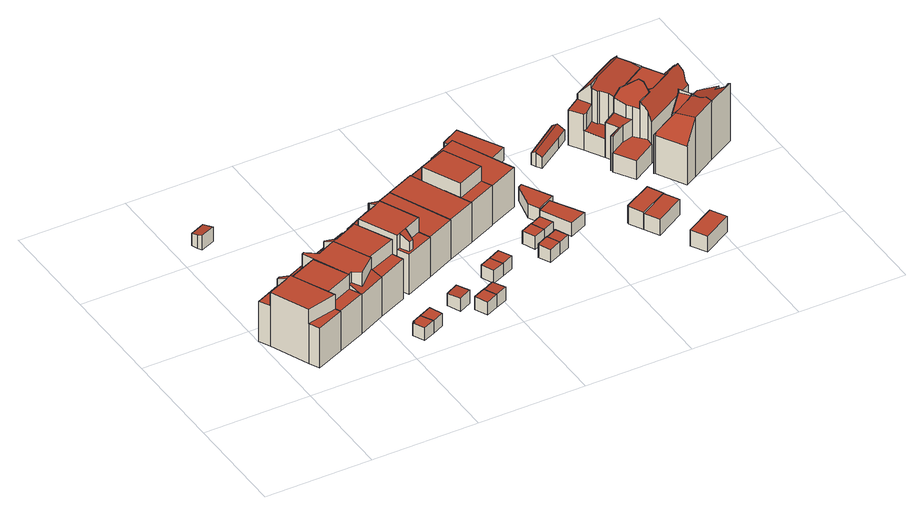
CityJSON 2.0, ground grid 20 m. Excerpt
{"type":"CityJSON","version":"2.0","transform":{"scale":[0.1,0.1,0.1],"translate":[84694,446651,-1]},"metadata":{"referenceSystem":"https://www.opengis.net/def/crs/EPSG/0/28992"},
"CityObjects":{
"building1":{"type":"Building","attributes":{"yearOfConstruction":2000},"geometry":[{"type":"MultiSurface","lod":"2","boundaries":[[[0,1,2,3,4,5,6,7,8]],[[1,0,9,10]],[[11,12,13,14]],[[4,3,15,16]],[[17,15,18,19]],[[7,6,20,21]],[[12,8,7,21,13]],[[15,3,2,11,14,18]],[[6,5,22,23,20]],[[5,4,16,22]],[[22,17,19,23]],[[2,1,10,11]],[[0,8,12,9]],[[19,18,14,13,21]],[[22,16,15,17]],[[19,21,20,23]],[[12,11,10,9]]],"semantics":{"surfaces":[{"type":"GroundSurface"},{"type":"WallSurface"},{"type":"RoofSurface"}],"values":[0,1,1,1,1,1,1,1,1,1,1,1,1,2,2,2,2]}}]},
"building2":{"type":"Building","attributes":{"yearOfConstruction":2000},"geometry":[{"type":"MultiSurface","lod":"2","boundaries":[[[24,0,25,26,6,27,28,29]],[[0,24,30,31]],[[25,0,31,32]],[[33,26,25,32,34,35]],[[27,6,36,37]],[[6,26,33,36]],[[28,27,37,38]],[[39,29,28,38,40,41]],[[24,29,39,30]],[[32,39,41,34]],[[38,33,35,40]],[[32,31,30,39]],[[38,37,36,33]],[[35,34,41,40]]],"semantics":{"surfaces":[{"type":"GroundSurface"},{"type":"WallSurface"},{"type":"RoofSurface"}],"values":[0,1,1,1,1,1,1,1,1,1,1,2,2,2]}}]},
"building3":{"type":"Building","attributes":{"yearOfConstruction":1981},"geometry":[{"type":"MultiSurface","lod":"2","boundaries":[[[42,43,44,45,46]],[[43,42,47,48]],[[44,43,48,49]],[[46,45,50,51]],[[45,44,49,50]],[[42,46,51,47]],[[51,50,49,48,47]]],"semantics":{"surfaces":[{"type":"GroundSurface"},{"type":"WallSurface"},{"type":"RoofSurface"}],"values":[0,1,1,1,1,1,2]}}]},
"building4":{"type":"Building","attributes":{"yearOfConstruction":2000},"geometry":[{"type":"MultiSurface","lod":"2","boundaries":[[[52,53,24,54,55,27,56,57]],[[24,53,58,59]],[[60,61,62,63]],[[61,64,65,62]],[[56,27,37,66]],[[67,55,54,60,63,68]],[[27,55,67,37]],[[54,24,59,60]],[[64,69,70,65]],[[57,56,66,71]],[[69,52,57,71,72,70]],[[71,73,74,72]],[[53,52,69,58]],[[75,67,68,76]],[[73,75,76,74]],[[76,68,63,62,65,70,72,74]],[[69,64,61,60,59,58]],[[73,71,66,37,67,75]]],"semantics":{"surfaces":[{"type":"GroundSurface"},{"type":"WallSurface"},{"type":"RoofSurface"}],"values":[0,1,1,1,1,1,1,1,1,1,1,1,1,1,1,2,2,2]}}]},
"building5":{"type":"Building","attributes":{"yearOfConstruction":2000},"geometry":[{"type":"MultiSurface","lod":"2","boundaries":[[[77,78,79,80,81,82]],[[80,79,83,84]],[[79,78,85,83]],[[78,77,86,85]],[[82,81,87,88]],[[81,80,84,87]],[[77,82,88,86]],[[88,87,84,83,85,86]]],"semantics":{"surfaces":[{"type":"GroundSurface"},{"type":"WallSurface"},{"type":"RoofSurface"}],"values":[0,1,1,1,1,1,1,2]}}]},
"building6":{"type":"Building","attributes":{"yearOfConstruction":2000},"geometry":[{"type":"MultiSurface","lod":"2","boundaries":[[[53,89,90,91,56,92,93,94,95]],[[93,92,96,97]],[[98,99,100,101]],[[53,95,102,58]],[[95,94,103,102]],[[104,103,105,106]],[[92,56,66,96]],[[90,89,104,106,107]],[[108,91,90,107,109]],[[99,108,109,100]],[[103,94,93,97,110,105]],[[89,53,58,104]],[[97,98,101,110]],[[56,91,108,66]],[[109,107,101,100]],[[58,102,103,104]],[[101,107,106,105,110]],[[108,99,98,97,96,66]]],"semantics":{"surfaces":[{"type":"GroundSurface"},{"type":"WallSurface"},{"type":"RoofSurface"}],"values":[0,1,1,1,1,1,1,1,1,1,1,1,1,1,2,2,2,2]}}]},
"building7":{"type":"Building","attributes":{"yearOfConstruction":2000},"geometry":[{"type":"MultiSurface","lod":"2","boundaries":[[[111,112,80,79]],[[112,111,113,114]],[[80,112,114,115]],[[79,80,115,83]],[[111,79,83,113]],[[83,115,114,113]]],"semantics":{"surfaces":[{"type":"GroundSurface"},{"type":"WallSurface"},{"type":"RoofSurface"}],"values":[0,1,1,1,1,2]}}]},
"building8":{"type":"Building","attributes":{"yearOfConstruction":2000},"geometry":[{"type":"MultiSurface","lod":"2","boundaries":[[[116,117,118,119,120,121,122,123,124]],[[121,120,125,126]],[[122,121,126,127]],[[124,123,128,129]],[[130,128,131,132]],[[117,116,133,134,135]],[[133,136,137,134]],[[128,123,122,127,138,131]],[[118,117,135,139]],[[140,141,142,143]],[[141,144,145,142]],[[127,140,143,138]],[[120,119,146,125]],[[147,146,148,149]],[[146,119,118,139,148]],[[116,124,129,133]],[[144,147,149,145]],[[136,130,132,137]],[[149,143,142,145]],[[132,131,138,143,149,148,139]],[[136,133,129,128,130]],[[144,141,140,127,126,125,146,147]],[[132,139,135,134,137]]],"semantics":{"surfaces":[{"type":"GroundSurface"},{"type":"WallSurface"},{"type":"RoofSurface"}],"values":[0,1,1,1,1,1,1,1,1,1,1,1,1,1,1,1,1,1,2,2,2,2,2]}}]},
"building9":{"type":"Building","attributes":{"yearOfConstruction":2000},"geometry":[{"type":"MultiSurface","lod":"2","boundaries":[[[150,151,152,153]],[[151,150,154,155]],[[152,151,155,156]],[[153,152,156,157]],[[150,153,157,154]],[[157,156,155,154]]],"semantics":{"surfaces":[{"type":"GroundSurface"},{"type":"WallSurface"},{"type":"RoofSurface"}],"values":[0,1,1,1,1,2]}}]},
"building10":{"type":"Building","attributes":{"yearOfConstruction":2000},"geometry":[{"type":"MultiSurface","lod":"2","boundaries":[[[158,159,160,161]],[[161,160,162,163]],[[160,159,164,162]],[[159,158,165,164]],[[158,161,163,165]],[[163,162,164,165]]],"semantics":{"surfaces":[{"type":"GroundSurface"},{"type":"WallSurface"},{"type":"RoofSurface"}],"values":[0,1,1,1,1,2]}}]},
"building11":{"type":"Building","attributes":{"yearOfConstruction":2000},"geometry":[{"type":"MultiSurface","lod":"2","boundaries":[[[166,167,160,159]],[[167,166,168,169]],[[160,167,169,162]],[[159,160,162,170]],[[166,159,170,168]],[[170,162,169,168]]],"semantics":{"surfaces":[{"type":"GroundSurface"},{"type":"WallSurface"},{"type":"RoofSurface"}],"values":[0,1,1,1,1,2]}}]},
"building12":{"type":"Building","attributes":{"yearOfConstruction":2000},"geometry":[{"type":"MultiSurface","lod":"2","boundaries":[[[171,120,117,172]],[[120,171,173,174]],[[117,120,174,175]],[[172,117,175,176]],[[171,172,176,173]],[[176,175,174,173]]],"semantics":{"surfaces":[{"type":"GroundSurface"},{"type":"WallSurface"},{"type":"RoofSurface"}],"values":[0,1,1,1,1,2]}}]},
"building13":{"type":"Building","attributes":{"yearOfConstruction":2000},"geometry":[{"type":"MultiSurface","lod":"2","boundaries":[[[177,178,179,180]],[[180,179,181,182]],[[179,178,183,181]],[[178,177,184,183]],[[177,180,182,184]],[[182,181,183,184]]],"semantics":{"surfaces":[{"type":"GroundSurface"},{"type":"WallSurface"},{"type":"RoofSurface"}],"values":[0,1,1,1,1,2]}}]},
"building14":{"type":"Building","attributes":{"yearOfConstruction":2000},"geometry":[{"type":"MultiSurface","lod":"2","boundaries":[[[172,185,186,171]],[[171,186,187,188]],[[186,185,189,187]],[[185,172,176,189]],[[172,171,188,176]],[[188,187,189,176]]],"semantics":{"surfaces":[{"type":"GroundSurface"},{"type":"WallSurface"},{"type":"RoofSurface"}],"values":[0,1,1,1,1,2]}}]},
"building15":{"type":"Building","attributes":{"yearOfConstruction":2000},"geometry":[{"type":"MultiSurface","lod":"2","boundaries":[[[178,190,191,179]],[[179,191,192,181]],[[191,190,193,192]],[[190,178,183,193]],[[178,179,181,183]],[[181,192,193,183]]],"semantics":{"surfaces":[{"type":"GroundSurface"},{"type":"WallSurface"},{"type":"RoofSurface"}],"values":[0,1,1,1,1,2]}}]},
"building16":{"type":"Building","attributes":{"yearOfConstruction":2000},"geometry":[{"type":"MultiSurface","lod":"2","boundaries":[[[194,195,196,186,197,198,185,199]],[[186,196,200,187]],[[197,186,187,201]],[[201,202,203,204]],[[199,185,205,206]],[[207,208,209,210]],[[208,198,197,201,204,209]],[[196,195,202,200]],[[185,198,208,205]],[[194,199,206,207]],[[202,195,194,207,210,203]],[[202,201,187,200]],[[206,205,208,207]],[[210,209,204,203]]],"semantics":{"surfaces":[{"type":"GroundSurface"},{"type":"WallSurface"},{"type":"RoofSurface"}],"values":[0,1,1,1,1,1,1,1,1,1,1,2,2,2]}}]},
"building17":{"type":"Building","attributes":{"yearOfConstruction":2000},"geometry":[{"type":"MultiSurface","lod":"2","boundaries":[[[211,212,213,214,215,216]],[[216,215,217,218]],[[215,214,219,217]],[[214,213,220,219]],[[213,212,221,220]],[[212,211,222,221]],[[211,216,218,222]],[[218,217,219,220,221,222]]],"semantics":{"surfaces":[{"type":"GroundSurface"},{"type":"WallSurface"},{"type":"RoofSurface"}],"values":[0,1,1,1,1,1,1,2]}}]},
"building18":{"type":"Building","attributes":{"yearOfConstruction":2000},"geometry":[{"type":"MultiSurface","lod":"2","boundaries":[[[223,224,225,226]],[[226,225,227,228]],[[225,224,229,227]],[[224,223,230,229]],[[223,226,228,230]],[[228,227,229,230]]],"semantics":{"surfaces":[{"type":"GroundSurface"},{"type":"WallSurface"},{"type":"RoofSurface"}],"values":[0,1,1,1,1,2]}}]},
"building19":{"type":"Building","attributes":{"yearOfConstruction":2000},"geometry":[{"type":"MultiSurface","lod":"2","boundaries":[[[216,215,231,232]],[[232,231,233,234]],[[231,215,235,233]],[[215,216,236,235]],[[216,232,234,236]],[[234,233,235,236]]],"semantics":{"surfaces":[{"type":"GroundSurface"},{"type":"WallSurface"},{"type":"RoofSurface"}],"values":[0,1,1,1,1,2]}}]},
"building20":{"type":"Building","attributes":{"yearOfConstruction":2000},"geometry":[{"type":"MultiSurface","lod":"2","boundaries":[[[237,238,239,240]],[[238,237,241,242]],[[239,238,242,243]],[[240,239,243,244]],[[237,240,244,241]],[[244,243,242,241]]],"semantics":{"surfaces":[{"type":"GroundSurface"},{"type":"WallSurface"},{"type":"RoofSurface"}],"values":[0,1,1,1,1,2]}}]},
"building21":{"type":"Building","attributes":{"yearOfConstruction":2000},"geometry":[{"type":"MultiSurface","lod":"2","boundaries":[[[245,246,225,224]],[[246,245,247,248]],[[225,246,248,227]],[[224,225,227,249]],[[245,224,249,247]],[[249,227,248,247]]],"semantics":{"surfaces":[{"type":"GroundSurface"},{"type":"WallSurface"},{"type":"RoofSurface"}],"values":[0,1,1,1,1,2]}}]},
"building22":{"type":"Building","attributes":{"yearOfConstruction":2009},"geometry":[{"type":"MultiSurface","lod":"2","boundaries":[[[250,251,252,253]],[[253,252,254,255]],[[252,251,256,254]],[[251,250,257,256]],[[250,253,255,257]],[[255,254,256,257]]],"semantics":{"surfaces":[{"type":"GroundSurface"},{"type":"WallSurface"},{"type":"RoofSurface"}],"values":[0,1,1,1,1,2]}}]},
"building23":{"type":"Building","attributes":{"yearOfConstruction":2022},"geometry":[{"type":"MultiSurface","lod":"2","boundaries":[[[258,259,260,261,262]],[[258,262,263,264]],[[262,261,265,263]],[[261,260,266,265]],[[260,259,267,266]],[[259,258,264,267]],[[264,263,265,266,267]]],"semantics":{"surfaces":[{"type":"GroundSurface"},{"type":"WallSurface"},{"type":"RoofSurface"}],"values":[0,1,1,1,1,1,2]}}]},
"building24":{"type":"Building","attributes":{"yearOfConstruction":1999},"geometry":[{"type":"MultiSurface","lod":"2","boundaries":[[[268,269,270,271]],[[268,271,272,273]],[[269,268,273,274]],[[271,270,275,272]],[[270,269,274,275]],[[274,273,272,275]]],"semantics":{"surfaces":[{"type":"GroundSurface"},{"type":"WallSurface"},{"type":"RoofSurface"}],"values":[0,1,1,1,1,2]}}]},
"building25":{"type":"Building","attributes":{"yearOfConstruction":1925},"geometry":[{"type":"MultiSurface","lod":"2","boundaries":[[[276,277,278,279,280,281]],[[279,278,282,283]],[[278,277,284,282]],[[277,276,285,284]],[[280,279,283,286]],[[281,280,286,287]],[[276,281,287,285]],[[287,286,283,282,284,285]]],"semantics":{"surfaces":[{"type":"GroundSurface"},{"type":"WallSurface"},{"type":"RoofSurface"}],"values":[0,1,1,1,1,1,1,2]}}]},
"building26":{"type":"Building","attributes":{"yearOfConstruction":2008},"geometry":[{"type":"MultiSurface","lod":"2","boundaries":[[[280,279,288,289]],[[289,288,290,291]],[[288,279,292,290]],[[279,280,293,292]],[[280,289,291,293]],[[291,290,292,293]]],"semantics":{"surfaces":[{"type":"GroundSurface"},{"type":"WallSurface"},{"type":"RoofSurface"}],"values":[0,1,1,1,1,2]}}]},
"building27":{"type":"Building","attributes":{"yearOfConstruction":1923},"geometry":[{"type":"MultiSurface","lod":"2","boundaries":[[[294,295,296,297,298,299,300]],[[297,296,301,302]],[[296,295,303,301]],[[295,294,304,303]],[[299,298,305,306]],[[300,299,306,307]],[[298,297,302,305]],[[294,300,307,304]],[[304,307,306,305]],[[305,302,301,303,304]]],"semantics":{"surfaces":[{"type":"GroundSurface"},{"type":"WallSurface"},{"type":"RoofSurface"}],"values":[0,1,1,1,1,1,1,1,2,2]}}]},
"building28":{"type":"Building","attributes":{"yearOfConstruction":2008},"geometry":[{"type":"MultiSurface","lod":"2","boundaries":[[[308,309,310,311]],[[311,310,312,313]],[[310,309,314,312]],[[309,308,315,314]],[[308,311,313,315]],[[313,312,314,315]]],"semantics":{"surfaces":[{"type":"GroundSurface"},{"type":"WallSurface"},{"type":"RoofSurface"}],"values":[0,1,1,1,1,2]}}]},
"building29":{"type":"Building","attributes":{"yearOfConstruction":1922},"geometry":[{"type":"MultiSurface","lod":"2","boundaries":[[[316,317,318,319,320,321,322,323,324,325,326,327,328,329,330,331,332,333,334,335,336,337,338,339,340,341,342,343,344,345]],[[316,345,346,347]],[[332,331,348,349,350]],[[341,340,351,352]],[[331,330,353,348]],[[322,321,354,355]],[[324,323,356,357]],[[323,322,355,356]],[[325,324,357,358]],[[321,320,359,354]],[[320,319,360,359]],[[319,318,361,360]],[[318,317,362,361]],[[317,316,347,362]],[[345,344,363,346]],[[344,343,364,363]],[[333,332,350,365]],[[343,342,366,364]],[[342,341,352,366]],[[340,339,367,351]],[[339,338,368,367]],[[338,337,369,368]],[[334,333,365,370]],[[337,336,371,369]],[[330,329,372,373,353]],[[372,374,375,373]],[[376,335,334,370,377]],[[378,326,325,358,379]],[[377,380,376]],[[336,335,376,371]],[[379,381,378]],[[382,327,326,378,383]],[[328,327,382,384]],[[348,385,386,387,349]],[[386,388,387]],[[389,390,385,391]],[[385,390,392,393,386]],[[374,389,391,375]],[[394,382,383,395]],[[392,396,397,393]],[[396,398,399,397]],[[329,328,384,372]],[[398,394,395,399]],[[379,358,357,356,355,354,359,360,361,362,347,346,363,364,366,352,351,367,368,369,371,376,380,400,381]],[[388,400,380,377,370,365,350,349,387]],[[391,385,348,353,373,375]],[[398,396,392,390,389,374,372,384,382,394]],[[395,383,378,381,400,388,386,393,397,399]]],"semantics":{"surfaces":[{"type":"GroundSurface"},{"type":"WallSurface"},{"type":"RoofSurface"}],"values":[0,1,1,1,1,1,1,1,1,1,1,1,1,1,1,1,1,1,1,1,1,1,1,1,1,1,1,1,1,1,1,1,1,1,1,1,1,1,1,1,1,1,1,2,2,2,2,2]}}]},
"building30":{"type":"Building","attributes":{"yearOfConstruction":1922},"geometry":[{"type":"MultiSurface","lod":"2","boundaries":[[[401,402,403,404,405,406,407,408,409,410,411,412,413,414,415,416,417,418,419,328,327]],[[420,421,422,423]],[[404,403,424,425]],[[405,404,425,426]],[[327,328,427,428]],[[402,401,429,430]],[[403,402,430,424]],[[410,409,431,432]],[[411,410,432,433,434]],[[435,436,437]],[[438,436,439]],[[413,412,440,441]],[[408,407,442,443]],[[432,420,423,433]],[[444,431,445,446]],[[431,409,408,443,445]],[[421,444,446,422]],[[439,447,438]],[[412,411,434,440]],[[406,405,426,448]],[[448,449,450]],[[407,406,448,450,442]],[[328,419,451,427]],[[417,416,452,453]],[[418,417,453,454,455]],[[415,414,456,457]],[[456,414,413,441,458]],[[437,459,460,435]],[[416,415,457,452]],[[419,418,455,451]],[[461,462,463,464]],[[465,463,466,467]],[[468,469,470,471]],[[428,465,467,472]],[[429,401,327,428,472,473]],[[463,462,474,475,466]],[[476,456,458,477]],[[475,474,476,477,478]],[[469,475,478,470]],[[479,480,481,468]],[[459,479,468,471,460]],[[480,482,483,481]],[[482,429,473,483]],[[484,461,464,485]],[[453,484,485,454]],[[421,420,432,431,444]],[[448,426,425,424,430,438,447,449]],[[450,449,447,439,436,435,423,422,446,445,443,442]],[[453,452,457,456,476,474,462,461,484]],[[471,470,478,477,458,441,440,434,433,423,435,460]],[[473,472,467,466,475,469,468,481,483]],[[482,480,479,459,437,436,438,430,429]],[[485,464,463,465,428,427,451,455,454]]],"semantics":{"surfaces":[{"type":"GroundSurface"},{"type":"WallSurface"},{"type":"RoofSurface"}],"values":[0,1,1,1,1,1,1,1,1,1,1,1,1,1,1,1,1,1,1,1,1,1,1,1,1,1,1,1,1,1,1,1,1,1,1,1,1,1,1,1,1,1,1,1,1,2,2,2,2,2,2,2,2]}}]},
"building31":{"type":"Building","attributes":{"yearOfConstruction":1925},"geometry":[{"type":"MultiSurface","lod":"2","boundaries":[[[486,487,488,489,490,491,492,493,494,495,496,497,498,499]],[[495,494,500,501]],[[494,493,502,500]],[[492,491,503,504]],[[491,490,505,503]],[[496,495,501,506]],[[506,507,508,509]],[[489,488,510,511,512]],[[510,513,514,511]],[[488,487,515,516,510]],[[517,518,519]],[[515,518,516]],[[493,492,504,502]],[[519,520,513,517]],[[490,489,512,505]],[[507,521,508]],[[497,496,506,509,522]],[[519,523,520]],[[513,524,525,514]],[[524,526,527,525]],[[486,499,528,529,530]],[[499,498,531,528]],[[487,486,530,515]],[[498,497,522,531]],[[528,532,529]],[[526,533,534,527]],[[533,535,534]],[[513,510,516,518,517]],[[528,531,522,536,532]],[[512,511,514,525,527,534,535,521,507]],[[532,536,523,519,518,515,530,529]],[[533,526,524,513,520,523,536,522,509,508,521,535]],[[507,506,501,500,502,504,503,505,512]]],"semantics":{"surfaces":[{"type":"GroundSurface"},{"type":"WallSurface"},{"type":"RoofSurface"}],"values":[0,1,1,1,1,1,1,1,1,1,1,1,1,1,1,1,1,1,1,1,1,1,1,1,1,1,1,2,2,2,2,2,2]}}]}
},
"vertices":[
[104,80,4],[51,57,4],[42,77,4],[11,149,4],[1,169,4],[48,190,4],[53,192,4],[63,172,4],[99,90,4],[104,80,84],[51,57,85],[42,77,85],[99,90,85],[99,90,114],[42,77,113],[11,149,86],[1,169,85],[53,167,86],[11,149,113],[53,167,113],[53,192,100],[63,172,113],[48,190,85],[48,190,100],
[156,103,4],[94,102,4],[64,168,4],[105,216,4],[116,191,4],[146,125,4],[156,103,85],[104,80,85],[94,102,85],[64,168,86],[94,102,114],[64,168,113],[53,192,85],[105,216,85],[116,191,87],[146,125,85],[116,191,113],[146,125,114],
[67,431,12],[40,420,12],[36,427,12],[31,438,12],[59,450,12],[67,431,41],[40,420,41],[36,427,39],[31,438,37],[59,450,37],
[199,146,4],[208,127,4],[146,126,4],[107,211,4],[158,239,4],[168,216,4],[208,127,84],[156,103,83],[146,126,93],[152,129,93],[152,129,114],[146,126,114],[166,118,87],[166,118,115],[158,239,85],[107,211,85],[107,211,114],[199,146,92],[199,146,115],[168,216,85],[168,216,114],[132,199,85],[132,199,114],[112,214,85],[112,214,114],
[222,45,16],[221,48,16],[239,56,16],[250,32,16],[228,22,16],[218,44,16],[239,56,41],[250,32,42],[221,48,41],[222,45,41],[228,22,42],[218,44,41],
[198,149,4],[168,215,4],[160,233,4],[212,263,4],[222,241,4],[253,172,4],[262,151,4],[212,263,84],[222,241,85],[177,219,85],[163,236,85],[163,236,104],[177,219,114],[262,151,85],[253,172,85],[198,149,85],[253,172,114],[198,149,115],[168,215,114],[160,233,85],[160,233,105],[222,241,113],
[262,66,16],[272,42,16],[262,66,42],[272,42,42],[250,32,41],
[278,293,4],[280,294,4],[289,273,4],[320,202,4],[330,181,4],[276,157,4],[266,178,4],[234,249,4],[225,269,4],[330,181,84],[276,157,85],[266,178,85],[234,249,86],[225,269,83],[278,268,88],[234,249,113],[278,268,113],[278,293,85],[278,293,99],[280,294,99],[279,291,85],[279,291,100],[266,178,114],[289,273,113],[272,180,85],[280,164,85],[280,164,104],[272,180,114],[289,167,85],[289,167,103],[320,202,85],[287,187,85],[320,202,114],[287,187,114],
[341,73,16],[318,62,16],[307,86,16],[330,97,16],[341,73,43],[318,62,42],[307,86,41],[330,97,42],
[340,55,16],[363,65,16],[374,42,16],[351,31,16],[374,42,42],[351,31,42],[363,65,42],[340,55,42],
[385,75,16],[396,51,16],[385,75,42],[396,51,43],[363,65,41],
[382,205,4],[332,317,4],[382,205,84],[330,181,85],[280,294,86],[332,317,86],
[392,124,16],[414,134,16],[425,110,16],[402,100,16],[425,110,42],[402,100,42],[414,134,41],[392,124,42],
[384,340,4],[434,228,4],[434,228,85],[382,205,85],[384,340,86],
[436,144,16],[447,120,16],[447,120,42],[436,144,42],
[446,341,4],[477,271,4],[486,251,4],[425,248,4],[393,319,4],[436,363,4],[486,251,85],[425,248,85],[477,271,85],[477,271,114],[425,248,114],[384,340,84],[436,363,84],[446,341,86],[393,319,85],[393,319,113],[446,341,113],
[510,103,16],[500,125,16],[502,126,16],[501,127,16],[522,136,16],[533,113,16],[522,136,43],[533,113,43],[501,127,42],[502,126,42],[500,125,42],[510,103,42],
[496,170,16],[518,180,16],[529,156,16],[506,146,16],[529,156,42],[506,146,42],[518,180,42],[496,170,42],
[544,146,16],[555,123,16],[544,146,42],[555,123,42],[522,136,42],[533,113,42],
[490,388,5],[541,275,5],[486,251,5],[436,363,5],[490,388,86],[541,275,85],[486,251,84],[436,363,86],
[540,190,16],[551,166,16],[540,190,42],[551,166,42],[518,180,41],
[551,209,11],[578,224,11],[611,168,11],[578,153,11],[611,168,37],[578,153,38],[578,224,38],[551,209,38],
[551,277,13],[558,282,13],[587,229,13],[551,209,13],[541,229,13],[541,229,41],[551,277,41],[551,209,41],[587,229,40],[558,282,40],
[542,464,12],[585,385,12],[549,365,12],[507,444,12],[507,444,39],[542,464,38],[585,385,38],[549,365,39],
[676,137,11],[675,139,11],[729,169,11],[744,142,11],[689,111,11],[675,136,11],[729,169,45],[744,142,44],[675,139,46],[676,137,46],[689,111,45],[675,136,46],
[759,115,11],[704,84,11],[759,115,43],[704,84,43],[744,142,43],[689,111,43],
[689,391,13],[697,381,13],[676,366,13],[627,333,13],[621,343,13],[617,351,13],[684,399,13],[676,366,34],[627,333,35],[697,381,34],[689,391,43],[621,343,43],[617,351,37],[684,399,36],
[732,35,11],[787,66,11],[803,37,11],[748,6,11],[803,37,43],[748,6,43],[787,66,43],[732,35,43],
[851,405,11],[853,402,11],[854,399,11],[854,397,11],[855,394,11],[855,390,11],[854,386,11],[855,386,11],[852,384,11],[854,381,11],[833,369,11],[756,324,11],[732,310,11],[712,345,11],[697,370,11],[723,385,11],[819,441,11],[822,437,11],[819,435,11],[822,429,11],[828,419,11],[831,420,11],[834,415,11],[837,417,11],[837,416,11],[840,415,11],[842,414,11],[845,412,11],[848,410,11],[850,407,11],[850,407,84],[851,405,84],[723,385,85],[723,385,95],[819,441,92],[837,416,91],[840,415,89],[697,370,82],[855,390,89],[854,386,91],[855,386,92],[852,384,95],[854,381,95],[855,394,87],[854,397,86],[854,399,85],[853,402,84],[848,410,85],[845,412,86],[822,437,98],[842,414,88],[837,417,91],[834,415,95],[831,420,95],[819,435,98],[828,419,99],[712,345,51],[712,345,83],[718,346,51],[718,346,83],[822,429,99],[822,429,106],[833,369,117],[833,369,121],[813,414,116],[823,391,119],[756,324,49],[756,324,116],[732,310,49],[735,361,85],[735,361,118],[735,361,126],[757,380,119],[735,360,52],[735,361,52],[735,360,85],[735,360,51],[735,360,118],[753,336,50],[753,336,116],[740,349,51],[740,349,117],[743,349,51],[743,349,117],[811,409,120],
[773,334,11],[835,370,11],[850,379,11],[862,358,11],[865,360,11],[867,358,11],[869,354,11],[882,351,11],[884,349,11],[887,343,11],[892,334,11],[888,321,11],[891,316,11],[789,258,11],[746,233,11],[723,271,11],[725,272,11],[722,275,11],[745,288,11],[877,338,89],[875,340,89],[875,340,119],[877,338,123],[850,379,99],[862,358,99],[865,360,94],[732,310,82],[756,324,84],[773,334,115],[835,370,118],[884,349,85],[887,343,85],[887,343,122],[892,334,111],[859,328,123],[857,331,118],[859,328,118],[854,337,118],[854,337,111],[888,321,101],[891,316,95],[869,354,102],[882,351,113],[884,345,86],[884,349,116],[884,345,119],[860,340,111],[867,358,94],[863,353,101],[867,358,98],[745,288,82],[723,271,49],[725,272,49],[725,272,81],[722,275,81],[789,258,50],[746,233,49],[789,258,96],[819,305,117],[819,305,123],[753,288,49],[773,293,50],[773,293,84],[753,288,83],[766,301,84],[773,293,110],[766,301,111],[809,302,120],[808,298,119],[808,298,123],[809,302,127],[756,324,115],[773,334,122],[781,283,50],[781,283,109],[790,273,50],[790,273,109],[781,283,124],[809,302,116],[811,323,117],[811,323,127],[807,332,117],[807,332,128],[753,289,49],[753,289,83],
[779,234,11],[828,261,11],[847,272,11],[871,286,11],[899,301,11],[919,266,11],[910,261,11],[920,245,11],[928,250,11],[930,247,11],[879,219,11],[834,193,11],[810,180,11],[780,232,11],[928,250,127],[930,247,128],[920,245,127],[919,266,115],[910,261,115],[899,301,90],[879,219,129],[877,234,121],[877,234,129],[879,219,130],[847,272,125],[847,272,132],[871,286,91],[858,252,127],[858,252,132],[828,261,90],[828,261,93],[855,249,121],[839,256,104],[855,249,125],[855,249,127],[868,239,128],[834,193,130],[848,243,127],[859,250,127],[859,250,132],[861,249,127],[861,249,130],[780,232,89],[780,232,92],[779,234,89],[810,180,89],[782,233,92],[863,246,128],[863,246,130],[865,245,128],[814,224,127]
]}
